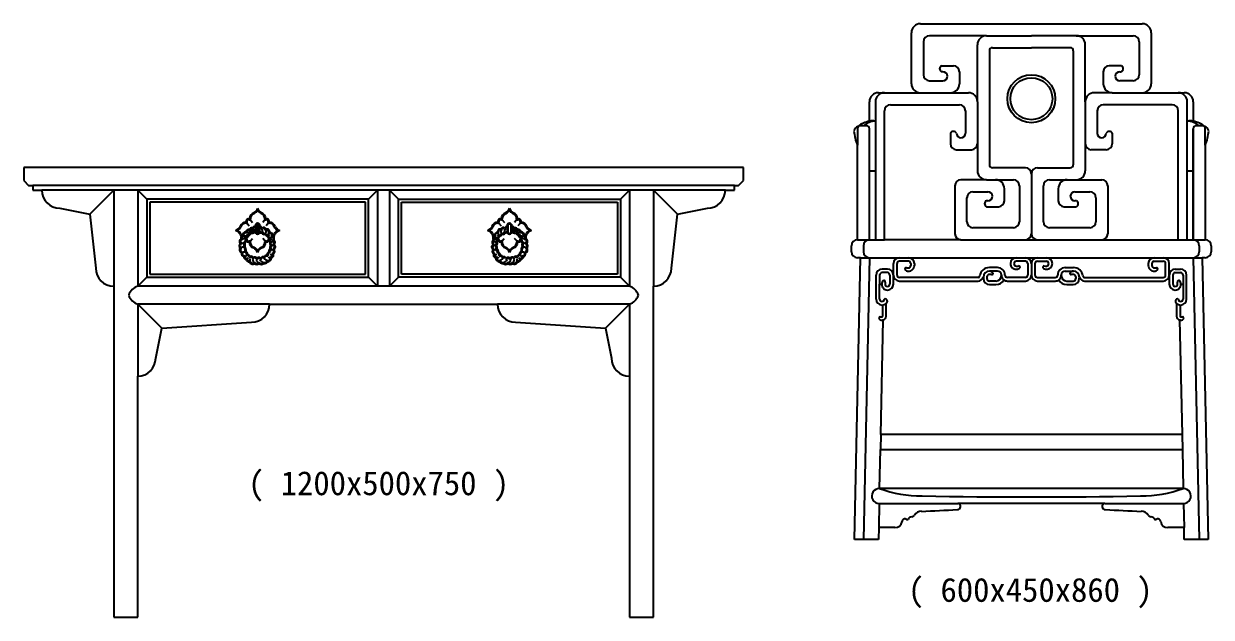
# Model space of a CAD drawing. Extents: x -66030 to 95157, y -13132 to 45879.
# Drawn here: x 85157 to 87137, y -10369 to -9380 of the extents above; entities that cross this region are included whole.
import ezdxf

# ---------------------------------------------------------------- set-up
doc = ezdxf.new("R2010")
doc.units = 0
doc.header["$LTSCALE"] = 100
doc.header["$MEASUREMENT"] = 0
doc.layers.add('立面框架', color=3, linetype='CONTINUOUS')
doc.styles.add('HZ', font='simhei.ttf')

msp = doc.modelspace()

# ---------------------------------------------------------------- linework, layer by layer
at = {"layer": '立面框架'}
for p, q in [((86652, -9379.7), (87022, -9379.7)), ((86637, -9479.7), (86637, -9394.7)), ((86762, -9399.7), (86667, -9399.7)), ((86762, -9399.7), (86837, -9399.7)), ((86912, -9399.7), (86837, -9399.7)), ((86912, -9399.7), (87007, -9399.7)), ((87037, -9394.7), (87037, -9479.7)), ((86657, -9409.7), (86657, -9464.7)), ((86747, -9509.7), (86747, -9414.7)), ((86767, -9424.7), (86767, -9614.7)), ((86772, -9419.7), (86837, -9419.7)), ((86902, -9419.7), (86837, -9419.7)), ((86907, -9424.7), (86907, -9614.7)), ((86927, -9509.7), (86927, -9414.7)), ((87017, -9409.7), (87017, -9464.7)), ((86687, -9449.7), (86707, -9449.7)), ((86689.5, -9459.7), (86687, -9459.7)), ((86717, -9459.7), (86717, -9479.7)), ((86957, -9459.7), (86957, -9479.7)), ((86987, -9449.7), (86967, -9449.7)), ((86984.5, -9459.7), (86987, -9459.7)), ((86667, -9474.7), (86689.5, -9474.7)), ((86697, -9467.2), (86697, -9467.2)), ((86977, -9467.2), (86977, -9467.2)), ((87007, -9474.7), (86984.5, -9474.7)), ((86582, -9494.7), (86652, -9494.7)), ((86652, -9494.7), (86702, -9494.7)), ((86702, -9494.7), (86732, -9494.7)), ((86972, -9494.7), (86942, -9494.7)), ((86972, -9494.7), (87022, -9494.7)), ((87022, -9494.7), (87092, -9494.7)), ((86567, -9542), (86567, -9509.7)), ((86577, -9509.7), (86577, -9739.7)), ((86592, -9739.7), (86592, -9524.7)), ((86602, -9514.7), (86717, -9514.7)), ((86727, -9524.7), (86727, -9562.2)), ((86747, -9509.7), (86747, -9579.7)), ((86927, -9509.7), (86927, -9579.7)), ((86947, -9524.7), (86947, -9562.2)), ((87072, -9514.7), (86957, -9514.7)), ((87082, -9739.7), (87082, -9524.7)), ((87097, -9739.7), (87097, -9509.7)), ((87107, -9509.7), (87107, -9542)), ((86547, -9554.7), (86547, -9582.2)), ((86562, -9549.7), (86552, -9549.7)), ((86567, -9739.7), (86567, -9554.7)), ((86567, -9739.7), (86567, -9554.7)), ((86702, -9562.2), (86702, -9579.7)), ((86972, -9562.2), (86972, -9579.7)), ((87107, -9554.7), (87107, -9739.7)), ((87107, -9739.7), (87107, -9554.7)), ((87122, -9549.7), (87112, -9549.7)), ((87127, -9582.2), (87127, -9554.7)), ((86547, -9739.7), (86547, -9582.2)), ((86747, -9579.7), (86747, -9624.7)), ((86927, -9579.7), (86927, -9624.7)), ((87127, -9582.2), (87127, -9739.7)), ((86712, -9589.7), (86737, -9589.7)), ((86962, -9589.7), (86937, -9589.7)), ((86356.7, -9619.2), (85156.7, -9619.2)), ((85156.7, -9619.2), (85156.7, -9641.2)), ((86356.7, -9641.2), (86356.7, -9619.2)), ((86827, -9619.7), (86772, -9619.7)), ((86847, -9619.7), (86902, -9619.7)), ((85156.7, -9641.2), (85164.7, -9649.2)), ((86348.7, -9649.2), (86356.7, -9641.2)), ((86762, -9639.7), (86719.5, -9639.7)), ((86762, -9639.7), (86777, -9639.7)), ((86777, -9639.7), (86807, -9639.7)), ((86837, -9629.7), (86837, -9729.7)), ((86837, -9629.7), (86837, -9729.7)), ((86867, -9639.7), (86897, -9639.7)), ((86897, -9639.7), (86912, -9639.7)), ((86912, -9639.7), (86954.5, -9639.7)), ((85164.7, -9649.2), (85171.7, -9649.2)), ((86341.7, -9649.2), (85171.7, -9649.2)), ((85171.7, -9649.2), (85171.7, -9657.2)), ((85171.7, -9657.2), (85186.7, -9657.2)), ((85306.7, -9657.2), (85186.7, -9657.2)), ((85266.7, -9697.2), (85306.7, -9657.2)), ((86326.7, -9657.2), (85306.7, -9657.2)), ((85306.7, -9657.2), (85306.7, -9817.2)), ((85346.7, -9657.2), (85346.7, -9817.2)), ((85361.7, -9672.2), (85346.7, -9657.2)), ((85731.7, -9672.2), (85746.7, -9657.2)), ((85746.7, -9657.2), (85746.7, -9817.2)), ((85766.7, -9657.2), (85766.7, -9817.2)), ((85781.7, -9672.2), (85766.7, -9657.2)), ((86151.7, -9672.2), (86166.7, -9657.2)), ((86166.7, -9657.2), (86166.7, -9817.2)), ((86206.7, -9657.2), (86206.7, -9817.2)), ((86246.7, -9697.2), (86206.7, -9657.2)), ((86326.7, -9657.2), (86341.7, -9657.2)), ((86341.7, -9657.2), (86341.7, -9649.2)), ((86341.7, -9649.2), (86348.7, -9649.2)), ((86709.5, -9649.7), (86709.5, -9729.7)), ((86739.5, -9659.7), (86764.5, -9659.7)), ((86792, -9674.7), (86792, -9654.7)), ((86817, -9649.7), (86817, -9709.7)), ((86857, -9709.7), (86857, -9649.7)), ((86882, -9654.7), (86882, -9674.7)), ((86909.5, -9659.7), (86934.5, -9659.7)), ((86964.5, -9649.7), (86964.5, -9729.7)), ((85731.7, -9672.2), (85361.7, -9672.2)), ((85361.7, -9672.2), (85361.7, -9802.2)), ((85726.7, -9677.2), (85366.7, -9677.2)), ((85366.7, -9677.2), (85366.7, -9797.2)), ((85726.7, -9797.2), (85726.7, -9677.2)), ((85731.7, -9802.2), (85731.7, -9672.2)), ((85781.7, -9802.2), (85781.7, -9672.2)), ((85781.7, -9672.2), (86151.7, -9672.2)), ((85786.7, -9797.2), (85786.7, -9677.2)), ((85786.7, -9677.2), (86146.7, -9677.2)), ((86146.7, -9677.2), (86146.7, -9797.2)), ((86151.7, -9672.2), (86151.7, -9802.2)), ((86729.5, -9709.7), (86729.5, -9669.7)), ((86764.5, -9674.7), (86762, -9674.7)), ((86772, -9667.2), (86772, -9667.2)), ((86902, -9667.2), (86902, -9667.2)), ((86912, -9674.7), (86909.5, -9674.7)), ((86944.5, -9669.7), (86944.5, -9709.7)), ((85216.7, -9687.2), (85266.7, -9697.2)), ((85266.7, -9697.2), (85276.7, -9787.2)), ((86236.7, -9787.2), (86246.7, -9697.2)), ((86246.7, -9697.2), (86296.7, -9687.2)), ((86762, -9684.7), (86782, -9684.7)), ((86892, -9684.7), (86912, -9684.7)), ((85528.5, -9711.9), (85532.6, -9716.6)), ((85534.2, -9706.2), (85538.3, -9710.9)), ((85543.2, -9714.1), (85543.2, -9728.9)), ((85544.6, -9714.7), (85544.6, -9728.3)), ((85548.7, -9728.3), (85548.7, -9714.7)), ((85550.1, -9728.9), (85550.1, -9714.1)), ((85559.1, -9706.2), (85555.1, -9710.9)), ((85564.8, -9711.9), (85560.8, -9716.6)), ((85948.5, -9711.9), (85952.6, -9716.6)), ((85954.2, -9706.2), (85958.3, -9710.9)), ((85963.2, -9728.9), (85963.2, -9714.1)), ((85964.6, -9728.3), (85964.6, -9714.7)), ((85968.7, -9714.7), (85968.7, -9728.3)), ((85970.1, -9714.1), (85970.1, -9728.9)), ((85979.1, -9706.2), (85975.1, -9710.9)), ((85984.8, -9711.9), (85980.8, -9716.6)), ((86807, -9719.7), (86739.5, -9719.7)), ((86934.5, -9719.7), (86867, -9719.7)), ((85528.5, -9736.8), (85528.5, -9736.8)), ((85530.6, -9734.3), (85532.3, -9732.3)), ((85534, -9742.2), (85538, -9737.6)), ((85559.4, -9742.2), (85555.3, -9737.6)), ((85564.8, -9736.9), (85561.5, -9733.2)), ((85948.5, -9736.9), (85951.8, -9733.2)), ((85954, -9742.2), (85958, -9737.6)), ((85979.4, -9742.2), (85975.3, -9737.6)), ((85982.7, -9734.3), (85981, -9732.3)), ((85984.9, -9736.8), (85984.9, -9736.8)), ((86547, -9739.7), (86592, -9739.7)), ((86719.5, -9739.7), (86592, -9739.7)), ((86719.5, -9739.7), (86827, -9739.7)), ((86827, -9739.7), (86847, -9739.7)), ((86847, -9739.7), (86954.5, -9739.7)), ((86954.5, -9739.7), (87082, -9739.7)), ((87082, -9739.7), (87127, -9739.7)), ((86537, -9759.7), (86537, -9749.7)), ((86557, -9749.7), (86557, -9759.7)), ((87117, -9749.7), (87117, -9759.7)), ((87137, -9749.7), (87137, -9759.7)), ((86542, -10239.7), (86552, -9769.7)), ((86552, -9769.7), (86547, -9769.7)), ((86552, -9769.7), (87122, -9769.7)), ((86567, -9769.7), (86557, -10239.7)), ((86607, -9798.7), (86607, -9779.7)), ((86613, -9798.7), (86613, -9779.7)), ((86632, -9775.7), (86617, -9775.7)), ((86636, -9779.7), (86636, -9782.7)), ((86642, -9779.7), (86642, -9782.7)), ((86827, -9775.7), (86812, -9775.7)), ((86831, -9779.7), (86831, -9798.7)), ((86837, -9779.7), (86837, -9798.7)), ((86837, -9779.7), (86837, -9798.7)), ((86843, -9779.7), (86843, -9798.7)), ((86847, -9775.7), (86862, -9775.7)), ((87032, -9779.7), (87032, -9782.7)), ((87038, -9779.7), (87038, -9782.7)), ((87042, -9775.7), (87057, -9775.7)), ((87061, -9798.7), (87061, -9779.7)), ((87067, -9798.7), (87067, -9779.7)), ((87107, -9769.7), (87117, -10239.7)), ((87127, -9769.7), (87122, -9769.7)), ((87122, -9769.7), (87132, -10239.7)), ((85361.7, -9802.2), (85346.7, -9817.2)), ((85361.7, -9802.2), (85731.7, -9802.2)), ((85366.7, -9797.2), (85726.7, -9797.2)), ((85731.7, -9802.2), (85746.7, -9817.2)), ((85781.7, -9802.2), (85766.7, -9817.2)), ((86151.7, -9802.2), (85781.7, -9802.2)), ((86146.7, -9797.2), (85786.7, -9797.2)), ((86151.7, -9802.2), (86166.7, -9817.2)), ((86578, -9838.7), (86578, -9798.7)), ((86584, -9798.7), (86584, -9813.8)), ((86597, -9788.7), (86588, -9788.7)), ((86597, -9794.7), (86588, -9794.7)), ((86601, -9798.7), (86601, -9813.7)), ((86607, -9813.7), (86607, -9798.7)), ((86748.1, -9802.7), (86617, -9802.7)), ((86757, -9802.2), (86757, -9804.7)), ((86763, -9801.7), (86763, -9804.7)), ((86780.5, -9786.2), (86767, -9786.2)), ((86780.5, -9792.2), (86767, -9792.2)), ((86787, -9799.7), (86787, -9798.7)), ((86827, -9802.7), (86797, -9802.7)), ((86847, -9802.7), (86877, -9802.7)), ((86887, -9799.7), (86887, -9798.7)), ((86893.5, -9786.2), (86907.1, -9786.2)), ((86893.5, -9792.2), (86907.1, -9792.2)), ((86911, -9801.7), (86911, -9804.7)), ((86917, -9804.7), (86917.1, -9802.2)), ((86925.9, -9802.7), (87057, -9802.7)), ((87067, -9798.7), (87067, -9813.7)), ((87073, -9798.7), (87073, -9813.7)), ((87077, -9788.7), (87086, -9788.7)), ((87077, -9794.7), (87086, -9794.7)), ((87090, -9798.7), (87090, -9813.8)), ((87096, -9838.7), (87096, -9798.7)), ((85306.7, -9817.2), (85306.7, -10369.2)), ((86166.7, -9817.2), (85346.7, -9817.2)), ((86206.7, -10369.2), (86206.7, -9817.2)), ((86584, -9838.7), (86584, -9813.8)), ((86584, -9813.8), (86587.6, -9813.8)), ((86617, -9808.7), (86748.1, -9808.7)), ((86778, -9808.7), (86767, -9808.7)), ((86767, -9814.7), (86778, -9814.7)), ((86797, -9808.7), (86827, -9808.7)), ((86847, -9808.7), (86877, -9808.7)), ((86896, -9808.7), (86907, -9808.7)), ((86896, -9814.7), (86907, -9814.7)), ((86925.9, -9808.7), (87057, -9808.7)), ((87086.5, -9813.8), (87090, -9813.8)), ((87090, -9813.8), (87090, -9838.7)), ((85566.7, -9847.2), (85346.7, -9847.2)), ((85346.7, -9847.2), (85346.7, -9967.2)), ((85386.7, -9887.2), (85346.7, -9847.2)), ((85566.7, -9847.2), (85946.7, -9847.2)), ((86166.7, -9847.2), (85946.7, -9847.2)), ((86126.7, -9887.2), (86166.7, -9847.2)), ((86166.7, -9847.2), (86166.7, -9967.2)), ((86588.9, -9848.7), (86588.9, -9867.2)), ((86594.9, -9867.2), (86594.9, -9845.9)), ((86594.9, -9845.9), (86594.9, -9845.9)), ((87079.1, -9845.9), (87079.1, -9867.2)), ((87085.1, -9848.7), (87085.1, -9867.2)), ((85386.7, -9887.2), (85536.7, -9877.2)), ((85976.7, -9877.2), (86126.7, -9887.2)), ((86585.8, -10064.7), (86589.8, -9873.5)), ((87084.2, -9873.5), (87088.3, -10064.7)), ((85376.7, -9937.2), (85386.7, -9887.2)), ((86126.7, -9887.2), (86136.7, -9937.2)), ((85346.7, -10369.2), (85346.7, -9967.2)), ((86166.7, -9967.2), (86166.7, -10369.2)), ((86585.8, -10064.7), (86585.2, -10089.7)), ((87088.3, -10064.7), (86585.8, -10064.7)), ((87088.3, -10064.7), (87088.8, -10089.7)), ((86583.8, -10154.7), (86585.2, -10089.7)), ((86585.2, -10089.7), (87088.8, -10089.7)), ((87088.8, -10089.7), (87090.2, -10154.7)), ((87090.2, -10154.7), (86583.8, -10154.7)), ((86583.3, -10179.7), (86582.5, -10219.7)), ((86583.3, -10179.7), (86714.6, -10179.7)), ((86959.4, -10179.7), (86714.6, -10179.7)), ((86959.4, -10179.7), (87090.7, -10179.7)), ((87090.7, -10179.7), (87091.6, -10219.7)), ((86582.5, -10219.7), (86582, -10239.7)), ((86609.4, -10219.7), (86582.5, -10219.7)), ((87091.6, -10219.7), (87064.6, -10219.7)), ((87092, -10239.7), (87091.6, -10219.7)), ((86582, -10239.7), (86542, -10239.7)), ((87132, -10239.7), (87092, -10239.7)), ((85306.7, -10369.2), (85346.7, -10369.2)), ((86166.7, -10369.2), (86206.7, -10369.2))]:
    msp.add_line(p, q, dxfattribs=at)
for radius in [40, 35]:
    msp.add_circle((86837, -9504.7), radius, dxfattribs=at)
for centre, radius, start, end in [((86652, -9394.7), 15, 90, 180), ((87022, -9394.7), 15, 0, 90), ((86667, -9409.7), 10, 90, 180), ((86762, -9414.7), 15, 90, 180), ((86912, -9414.7), 15, 0, 90), ((87007, -9409.7), 10, 0, 90), ((86772, -9424.7), 5, 90, 180), ((86902, -9424.7), 5, 0, 90), ((86667, -9464.7), 10, 180, 270), ((86689.7, -9454.7), 5.67, 118.0725, 241.9275), ((86689.5, -9467.2), 7.5, 0, 90), ((86707, -9459.7), 10, 0, 90), ((86967, -9459.7), 10, 90, 180), ((86984.5, -9467.2), 7.5, 90, 180), ((86984.4, -9454.7), 5.67, 298.0725, 61.9275), ((87007, -9464.7), 10, 270, 0), ((86652, -9479.7), 15, 180, 270), ((86689.5, -9467.2), 7.5, 270, 0), ((86702, -9479.7), 15, 270, 0), ((86972, -9479.7), 15, 180, 270), ((86984.5, -9467.2), 7.5, 180, 270), ((87022, -9479.7), 15, 270, 0), ((86582, -9509.7), 15, 90, 180), ((86592, -9509.7), 15, 90, 180), ((86732, -9509.7), 15, 0, 90), ((86942, -9509.7), 15, 90, 180), ((87082, -9509.7), 15, 0, 90), ((87092, -9509.7), 15, 0, 90), ((86602, -9524.7), 10, 90, 180), ((86717, -9524.7), 10, 0, 90), ((86957, -9524.7), 10, 90, 180), ((87072, -9524.7), 10, 0, 90), ((86583.8, -9605.4), 65.6, 104.8022, 123.5656), ((86579.3, -9577.7), 35.8, 93.6855, 128.5424), ((86572, -9566.4), 24.9, 78.4241, 101.5759), ((87102, -9566.4), 24.9, 78.4241, 101.5759), ((87094.7, -9577.7), 35.8, 51.4576, 86.3145), ((87090.3, -9605.4), 65.6, 56.4344, 75.1978), ((86552.3, -9561.1), 11.4, 114.6963, 166.7708), ((86618.6, -9551.9), 77.7, 184.9047, 202.9646), ((86552, -9554.7), 5, 90, 180), ((86562, -9554.7), 5, 0, 90), ((86707, -9564.9), 5.67, 28.0725, 151.9275), ((86719.5, -9562.2), 7.5, 180, 270), ((86719.5, -9562.2), 7.5, 270, 0), ((86954.5, -9562.2), 7.5, 180, 270), ((86954.5, -9562.2), 7.5, 270, 0), ((86967, -9564.9), 5.67, 28.0725, 151.9275), ((87112, -9554.7), 5, 90, 180), ((87122, -9554.7), 5, 0, 90), ((87121.8, -9561.1), 11.4, 13.2292, 65.3037), ((87055.5, -9551.9), 77.7, 337.0354, 355.0953), ((86712, -9579.7), 10, 180, 270), ((86737, -9579.7), 10, 270, 0), ((86937, -9579.7), 10, 180, 270), ((86962, -9579.7), 10, 270, 0), ((86772, -9614.7), 5, 180, 270), ((86827, -9629.7), 10, 0, 90), ((86847, -9629.7), 10, 90, 180), ((86902, -9614.7), 5, 270, 0), ((86569.5, -9528.7), 96.3, 268.5459, 274.5003), ((86719.5, -9649.7), 10, 90, 180), ((86762, -9624.7), 15, 180, 270), ((86777, -9654.7), 15, 0, 90), ((86807, -9649.7), 10, 0, 90), ((86867, -9649.7), 10, 90, 180), ((86897, -9654.7), 15, 90, 180), ((86912, -9624.7), 15, 270, 0), ((86954.5, -9649.7), 10, 0, 90), ((87104.6, -9528.7), 96.3, 265.4997, 271.4541), ((85216.7, -9657.2), 30, 180, 270), ((86296.7, -9657.2), 30, 270, 0), ((86739.5, -9669.7), 10, 90, 180), ((86764.5, -9667.2), 7.5, 0, 90), ((86909.5, -9667.2), 7.5, 90, 180), ((86934.5, -9669.7), 10, 0, 90), ((86764.7, -9679.7), 5.67, 118.0725, 241.9275), ((86764.5, -9667.2), 7.5, 270, 0), ((86782, -9674.7), 10, 270, 0), ((86892, -9674.7), 10, 180, 270), ((86909.5, -9667.2), 7.5, 180, 270), ((86909.4, -9679.7), 5.67, 298.0725, 61.9275), ((85543.2, -9704.5), 9.9, 106.7501, 183.8054), ((85543.2, -9704.5), 8.46, 105.7019, 183.8054), ((85533.3, -9682.8), 14.1, 299.8364, 341.7133), ((85533.3, -9682.8), 15.5, 299.1877, 329.4729), ((85560, -9682.8), 14.1, 198.2867, 240.1636), ((85560, -9682.8), 15.5, 210.5271, 240.8123), ((85550.2, -9704.5), 8.46, 356.1946, 74.2981), ((85550.2, -9704.5), 9.9, 356.1946, 73.2499), ((85963.2, -9704.5), 9.9, 106.7501, 183.8054), ((85963.2, -9704.5), 8.46, 105.7019, 183.8054), ((85953.3, -9682.8), 14.1, 299.8364, 341.7133), ((85953.3, -9682.8), 15.5, 299.1877, 329.4729), ((85980, -9682.8), 14.1, 198.2867, 240.1636), ((85980, -9682.8), 15.5, 210.5271, 240.8123), ((85970.2, -9704.5), 8.46, 356.1946, 74.2981), ((85970.2, -9704.5), 9.9, 356.1946, 73.2499), ((85505.3, -9711), 14.1, 288.7524, 330.6292), ((85505.3, -9711), 15.5, 300.9927, 331.2763), ((85527, -9720.7), 9.91, 86.9928, 163.6836), ((85527, -9720.7), 8.47, 86.9928, 164.7273), ((85531.4, -9727.4), 4.54, 76.0753, 173.8543), ((85531.7, -9709.3), 4.45, 69.7269, 200.2151), ((85527.6, -9710.8), 1.44, 266.9928, 20.2151), ((85531.7, -9709.3), 3.01, 69.7269, 200.2151), ((85537.1, -9724.7), 4.93, 71.9074, 159.7798), ((85533.3, -9705.1), 1.44, 249.7269, 3.8054), ((85537.1, -9724.7), 3.49, 71.9074, 189.9211), ((85538.6, -9720), 1.44, 251.9074, 348.8021), ((85541.7, -9720.6), 3.12, 61.3101, 168.8021), ((85534.4, -9725.4), 6.2, 359.9268, 40.6749), ((85542.1, -9720.9), 2.09, 56.8693, 163.2261), ((85546.7, -9716.4), 4.12, 33.0156, 146.9844), ((85546.7, -9716.3), 2.59, 38.1787, 141.8213), ((85550.7, -9721.7), 3.79, 14.7414, 98.2424), ((85550.7, -9721.7), 2.35, 14.7414, 98.2424), ((85554.3, -9720.7), 1.44, 194.7414, 323.8625), ((85549.6, -9724.9), 5.16, 337.9878, 31.1693), ((85557.1, -9722.7), 3.41, 2.4529, 143.8625), ((85557.1, -9722.7), 1.97, 2.4529, 143.8625), ((85560, -9705.1), 1.44, 176.1946, 290.2731), ((85560.5, -9722.6), 1.44, 182.4529, 299.0008), ((85561.6, -9709.3), 4.45, 339.7849, 110.2731), ((85561.6, -9709.3), 3.01, 339.7849, 110.2731), ((85562.4, -9726.1), 4.01, 343.2869, 119.0008), ((85562.4, -9726.1), 2.57, 343.2869, 119.0008), ((85565.8, -9710.8), 1.44, 159.7849, 273.0072), ((85566.3, -9720.7), 9.91, 16.3164, 93.0072), ((85566.3, -9720.7), 8.47, 15.2727, 93.0072), ((85588.1, -9711), 15.5, 208.7237, 239.0073), ((85588.1, -9711), 14.1, 209.3708, 251.2476), ((85925.3, -9711), 14.1, 288.7524, 330.6292), ((85925.3, -9711), 15.5, 300.9927, 331.2763), ((85947, -9720.7), 9.91, 86.9928, 163.6836), ((85947, -9720.7), 8.47, 86.9928, 164.7273), ((85950.9, -9726.1), 4.01, 60.9992, 196.7131), ((85951.7, -9709.3), 4.45, 69.7269, 200.2151), ((85947.6, -9710.8), 1.44, 266.9928, 20.2151), ((85950.9, -9726.1), 2.57, 60.9992, 196.7131), ((85951.7, -9709.3), 3.01, 69.7269, 200.2151), ((85952.8, -9722.6), 1.44, 240.9992, 357.5471), ((85953.3, -9705.1), 1.44, 249.7269, 3.8054), ((85956.2, -9722.7), 3.41, 36.1375, 177.5471), ((85956.2, -9722.7), 1.97, 36.1375, 177.5471), ((85959, -9720.7), 1.44, 216.1375, 345.2586), ((85963.7, -9724.9), 5.16, 148.8307, 202.0122), ((85962.7, -9721.7), 3.79, 81.7576, 165.2586), ((85962.7, -9721.7), 2.35, 81.7576, 165.2586), ((85966.7, -9716.4), 4.12, 33.0156, 146.9844), ((85966.7, -9716.3), 2.59, 38.1787, 141.8213), ((85971.6, -9720.6), 3.12, 11.1979, 118.6899), ((85971.3, -9720.9), 2.09, 16.7739, 123.1307), ((85978.9, -9725.4), 6.2, 139.3251, 180.0732), ((85974.7, -9720), 1.44, 191.1979, 288.0926), ((85976.2, -9724.7), 4.93, 20.2202, 108.0926), ((85976.2, -9724.7), 3.49, 350.0789, 108.0926), ((85980, -9705.1), 1.44, 176.1946, 290.2731), ((85981.6, -9709.3), 4.45, 339.7849, 110.2731), ((85981.6, -9709.3), 3.01, 339.7849, 110.2731), ((85981.9, -9727.4), 4.54, 6.1457, 103.9247), ((85985.8, -9710.8), 1.44, 159.7849, 273.0072), ((85986.3, -9720.7), 9.91, 16.3164, 93.0072), ((85986.3, -9720.7), 8.47, 15.2727, 93.0072), ((86008.1, -9711), 15.5, 208.7237, 239.0073), ((86008.1, -9711), 14.1, 209.3708, 251.2476), ((86739.5, -9709.7), 10, 180, 270), ((86807, -9709.7), 10, 270, 0), ((86867, -9709.7), 10, 180, 270), ((86934.5, -9709.7), 10, 270, 0), ((85505.5, -9737.8), 14.1, 30.3021, 72.1789), ((85505.5, -9737.8), 15.5, 29.6534, 59.9386), ((85521.3, -9742.6), 4.79, 118.9345, 217.2648), ((85527.1, -9727.7), 9.9, 197.2157, 219.4153), ((85521.3, -9742.6), 3.35, 82.4165, 235.4891), ((85523.1, -9736.6), 4.47, 106.4199, 204.6485), ((85527.1, -9727.7), 8.46, 196.1676, 218.3475), ((85523.1, -9736.6), 3.03, 84.9236, 244.4673), ((85527.6, -9732.6), 5.79, 97.3115, 176.7214), ((85525.6, -9742.4), 4.95, 82.8225, 140.9157), ((85527.6, -9732.6), 4.35, 78.8707, 192.4619), ((85524.8, -9724.5), 9.14, 260.274, 302.8981), ((85520.1, -9739.2), 6.41, 302.1602, 26.0809), ((85520.1, -9739.2), 7.85, 311.4111, 14.4189), ((85524.7, -9731.4), 5.15, 282.3841, 10.1682), ((85531.5, -9739.1), 4.45, 209.8365, 290.2731), ((85524.7, -9731.4), 6.59, 296.5952, 350.6429), ((85531.4, -9727.4), 3.1, 42.5929, 198.6229), ((85530.2, -9738.3), 10.1, 66.7932, 99.9497), ((85527.3, -9737.6), 1.44, 340.1317, 36.0628), ((85531.5, -9739.1), 3.01, 160.1317, 290.2731), ((85531.5, -9728.2), 2.84, 233.861, 359.4314), ((85531.5, -9728.2), 4.28, 266.754, 359.4314), ((85533, -9743.3), 1.44, 356.1946, 110.2731), ((85542.9, -9744), 9.9, 176.1946, 253.2499), ((85536.2, -9729.4), 4.9, 50.2484, 121.7391), ((85535.7, -9728.2), 1.44, 40.6486, 179.4314), ((85537.7, -9726.5), 2.6, 220.6486, 353.8015), ((85537.7, -9726.5), 1.16, 220.6486, 353.8015), ((85540.3, -9726.8), 1.44, 22.8855, 173.8015), ((85541.8, -9726.2), 1.62, 202.8855, 331.5014), ((85542.4, -9725.2), 1.27, 230.7614, 308.1043), ((85546.7, -9726.6), 4.12, 213.0156, 326.9844), ((85546.7, -9726.7), 2.59, 218.1787, 321.8213), ((85552.8, -9721.4), 5.56, 241.4872, 296.8496), ((85553.2, -9722.9), 5.58, 237.0174, 279.7193), ((85550.4, -9744), 9.9, 286.7501, 3.8054), ((85557.8, -9726.9), 3.98, 202.0611, 292.0031), ((85557.8, -9726.9), 2.54, 169.6206, 292.0031), ((85559.3, -9730.5), 1.44, 12.9122, 112.0031), ((85560.3, -9743.3), 1.44, 69.7269, 183.8054), ((85562.9, -9729.7), 3.68, 192.9122, 277.7518), ((85556.2, -9725.9), 4.75, 316.6694, 23.1505), ((85561.9, -9739.1), 4.45, 249.7269, 17.9309), ((85562.9, -9729.7), 2.24, 192.9122, 277.7518), ((85561.9, -9739.1), 3.01, 249.7269, 19.8683), ((85563.4, -9733.4), 1.44, 357.9108, 97.7518), ((85568, -9733.5), 4.65, 177.9108, 257.0975), ((85566, -9737.6), 1.44, 149.6779, 199.8683), ((85566.8, -9729.7), 2.04, 137.0812, 215.1687), ((85566.3, -9727.3), 1.44, 163.2869, 276.7614), ((85568, -9733.5), 3.21, 177.9108, 257.0975), ((85563.7, -9732.4), 2.12, 303.0538, 49.4361), ((85566.9, -9732.1), 4.86, 355.3067, 96.7614), ((85566.9, -9732.1), 3.42, 334.049, 96.7614), ((85570.1, -9739.9), 3.62, 150.1965, 229.3877), ((85571.6, -9745.5), 4.81, 143.3767, 227.7789), ((85567, -9738.1), 1.44, 330.1965, 77.0975), ((85570.1, -9739.9), 2.18, 150.1965, 229.3877), ((85566.9, -9734.7), 3.43, 295.5664, 11.9055), ((85569.3, -9740.5), 3.27, 260.6356, 346.6708), ((85567.7, -9742.6), 1.44, 323.3767, 49.3877), ((85570, -9736.6), 3.05, 312.366, 90.9673), ((85573, -9739.9), 1.44, 132.366, 246.7015), ((85570, -9736.6), 4.49, 312.366, 67.5062), ((85571.2, -9744.2), 3.2, 309.5749, 66.7015), ((85566.2, -9727.7), 8.46, 320.5039, 343.8324), ((85571.2, -9744.2), 4.64, 309.5749, 66.7015), ((85566.2, -9727.7), 9.9, 319.2925, 342.7843), ((85587.9, -9737.8), 15.5, 120.0614, 150.3466), ((85587.9, -9737.8), 14.1, 107.8211, 149.6979), ((85925.5, -9737.8), 14.1, 30.3021, 72.1789), ((85925.5, -9737.8), 15.5, 29.6534, 59.9386), ((85942.2, -9744.2), 4.64, 113.2985, 230.4251), ((85947.1, -9727.7), 9.9, 197.2157, 220.7075), ((85943.3, -9736.6), 4.49, 112.4938, 227.634), ((85947.1, -9727.7), 8.46, 196.1676, 219.4961), ((85942.2, -9744.2), 3.2, 113.2985, 230.4251), ((85943.3, -9736.6), 3.05, 89.0327, 227.634), ((85940.3, -9739.9), 1.44, 293.2985, 47.634), ((85944.1, -9740.5), 3.27, 193.3292, 279.3644), ((85946.5, -9732.1), 4.86, 83.2386, 184.6933), ((85946.4, -9734.7), 3.43, 168.0945, 244.4336), ((85946.5, -9732.1), 3.42, 83.2386, 205.951), ((85945.6, -9742.6), 1.44, 130.6123, 216.6233), ((85943.2, -9739.9), 2.18, 310.6123, 29.8035), ((85946.4, -9738.1), 1.44, 102.9025, 209.8035), ((85941.7, -9745.5), 4.81, 312.2211, 36.6233), ((85943.2, -9739.9), 3.62, 310.6123, 29.8035), ((85945.3, -9733.5), 3.21, 282.9025, 2.0892), ((85945.3, -9733.5), 4.65, 282.9025, 2.0892), ((85947, -9727.3), 1.44, 263.2386, 16.7131), ((85951.5, -9739.1), 4.45, 162.0691, 290.2731), ((85949.6, -9732.4), 2.12, 130.5639, 236.9462), ((85946.6, -9729.7), 2.04, 324.8313, 42.9188), ((85950, -9733.4), 1.44, 82.2482, 182.0892), ((85947.3, -9737.6), 1.44, 340.1317, 30.3221), ((85951.5, -9739.1), 3.01, 160.1317, 290.2731), ((85950.5, -9729.7), 3.68, 262.2482, 347.0878), ((85950.5, -9729.7), 2.24, 262.2482, 347.0878), ((85957.1, -9725.9), 4.75, 156.8495, 223.3306), ((85953, -9743.3), 1.44, 356.1946, 110.2731), ((85954, -9730.5), 1.44, 67.9969, 167.0878), ((85962.9, -9744), 9.9, 176.1946, 253.2499), ((85955.5, -9726.9), 3.98, 247.9969, 337.9389), ((85955.5, -9726.9), 2.54, 247.9969, 10.3794), ((85960.5, -9721.4), 5.56, 243.1504, 298.5128), ((85960.2, -9722.9), 5.58, 260.2807, 302.9826), ((85966.7, -9726.6), 4.12, 213.0156, 326.9844), ((85966.7, -9726.7), 2.59, 218.1787, 321.8213), ((85970.9, -9725.2), 1.27, 231.8957, 309.2386), ((85971.5, -9726.2), 1.62, 208.4986, 337.1145), ((85973, -9726.8), 1.44, 6.1985, 157.1145), ((85975.6, -9726.5), 2.6, 186.1985, 319.3514), ((85970.4, -9744), 9.9, 286.7501, 3.8054), ((85977.1, -9729.4), 4.9, 58.2609, 129.7516), ((85975.6, -9726.5), 1.16, 186.1985, 319.3514), ((85977.6, -9728.2), 1.44, 0.5686, 139.3514), ((85981.9, -9728.2), 4.28, 180.5686, 273.246), ((85980.3, -9743.3), 1.44, 69.7269, 183.8054), ((85981.9, -9728.2), 2.84, 180.5686, 306.139), ((85983.1, -9738.3), 10.1, 80.0503, 113.2068), ((85981.9, -9727.4), 3.1, 341.3771, 137.4071), ((85981.9, -9739.1), 4.45, 249.7269, 330.1635), ((85981.9, -9739.1), 3.01, 249.7269, 19.8683), ((85988.6, -9731.4), 6.59, 189.3571, 243.4048), ((85988.6, -9731.4), 5.15, 169.8318, 257.6159), ((85988.5, -9724.5), 9.14, 237.1019, 279.726), ((85986, -9737.6), 1.44, 143.9372, 199.8683), ((85985.7, -9732.6), 4.35, 347.5381, 101.1293), ((85993.3, -9739.2), 7.85, 165.5811, 228.5889), ((85985.7, -9732.6), 5.79, 3.2786, 82.6885), ((85993.3, -9739.2), 6.41, 153.9191, 237.8398), ((85987.7, -9742.4), 4.95, 39.0843, 97.1775), ((85990.2, -9736.6), 3.03, 295.5327, 95.0764), ((85990.2, -9736.6), 4.47, 335.3515, 73.5801), ((85992, -9742.6), 3.35, 304.5109, 97.5835), ((85986.2, -9727.7), 8.46, 321.6525, 343.8324), ((85986.2, -9727.7), 9.9, 320.5847, 342.7843), ((85992, -9742.6), 4.79, 322.7352, 61.0655), ((86007.9, -9737.8), 15.5, 120.0614, 150.3466), ((86007.9, -9737.8), 14.1, 107.8211, 149.6979), ((86547, -9749.7), 10, 90, 180), ((86567, -9749.7), 10, 90, 180), ((86719.5, -9729.7), 10, 180, 270), ((86827, -9729.7), 10, 270, 0), ((86847, -9729.7), 10, 180, 270), ((86954.5, -9729.7), 10, 270, 0), ((87107, -9749.7), 10, 0, 90), ((87127, -9749.7), 10, 0, 90), ((85524.7, -9750.2), 8.53, 147.2826, 207.7333), ((85521.7, -9756.8), 5.31, 149.2996, 254.8132), ((85524.7, -9750.2), 7.09, 137.9316, 214.8127), ((85521.7, -9756.8), 3.87, 137.1368, 254.8132), ((85522.8, -9756.7), 4.68, 82.0519, 147.0346), ((85520.5, -9739.9), 5.54, 258.3977, 302.3363), ((85524.1, -9763.9), 4.21, 152.2425, 265.0271), ((85520.3, -9762), 1.44, 332.2425, 74.8132), ((85524.1, -9763.9), 2.77, 152.2425, 265.0271), ((85524.8, -9766.5), 6.12, 91.217, 121.7499), ((85516.4, -9748.4), 7.99, 331.9215, 27.8622), ((85520.3, -9756.8), 5.66, 321.1258, 55.8242), ((85525.2, -9763.4), 3.07, 349.0062, 99.3847), ((85516.4, -9748.4), 9.43, 339.2005, 20.3071), ((85520.3, -9756.8), 7.1, 339.9884, 45.8517), ((85525.2, -9763.4), 4.51, 349.0062, 67.0008), ((85542.9, -9744), 8.46, 176.1946, 254.4123), ((85531.7, -9767.3), 16.2, 21.9115, 58.7994), ((85531.7, -9767.3), 17.6, 31.5836, 59.4297), ((85561.7, -9767.3), 17.6, 120.5703, 148.4164), ((85561.7, -9767.3), 16.2, 121.2006, 158.0885), ((85550.4, -9744), 8.46, 285.5877, 3.8054), ((85568.1, -9766), 6.2, 119.5604, 177.9514), ((85568.1, -9766), 4.76, 109.0286, 195.9635), ((85574, -9760.5), 8.95, 140.5252, 180.7206), ((85574, -9760.5), 7.51, 135.2074, 187.6994), ((85574.6, -9753.4), 7.64, 144.9332, 190.6419), ((85571.6, -9745.5), 3.37, 143.3767, 252.9861), ((85571.9, -9760.8), 4.36, 84.1754, 147.0167), ((85574.6, -9753.4), 6.2, 130.2777, 196.975), ((85586.9, -9764.8), 22, 130.2017, 143.8202), ((85572.8, -9763.3), 1.44, 112.3003, 210.6286), ((85573.8, -9756.4), 1.44, 117.0099, 232.2922), ((85571.3, -9759.5), 2.58, 292.3003, 52.2922), ((85574.1, -9747.8), 1.44, 129.5749, 238.006), ((85571.3, -9759.5), 4.02, 292.3003, 52.2922), ((85571.5, -9752), 3.5, 297.0099, 58.006), ((85571.5, -9752), 4.94, 297.0099, 58.006), ((85941.8, -9752), 4.94, 121.994, 242.9901), ((85942, -9759.5), 4.02, 127.7078, 247.6997), ((85941.8, -9752), 3.5, 121.994, 242.9901), ((85942, -9759.5), 2.58, 127.7078, 247.6997), ((85939.2, -9747.8), 1.44, 301.994, 50.4251), ((85939.6, -9756.4), 1.44, 307.7078, 62.9901), ((85926.4, -9764.8), 22, 36.1798, 49.7983), ((85941.5, -9760.8), 4.36, 32.9833, 95.8246), ((85940.5, -9763.3), 1.44, 329.3714, 67.6997), ((85941.7, -9745.5), 3.37, 287.0139, 36.6233), ((85938.7, -9753.4), 6.2, 343.025, 49.7223), ((85939.3, -9760.5), 7.51, 352.3006, 44.7926), ((85938.7, -9753.4), 7.64, 349.3581, 35.0668), ((85939.3, -9760.5), 8.95, 359.2794, 39.4748), ((85945.2, -9766), 4.76, 344.0365, 70.9714), ((85945.2, -9766), 6.2, 2.0486, 60.4396), ((85962.9, -9744), 8.46, 176.1946, 254.4123), ((85951.7, -9767.3), 16.2, 21.9115, 58.7994), ((85951.7, -9767.3), 17.6, 31.5836, 59.4297), ((85981.7, -9767.3), 17.6, 120.5703, 148.4164), ((85981.7, -9767.3), 16.2, 121.2006, 158.0885), ((85970.4, -9744), 8.46, 285.5877, 3.8054), ((85988.1, -9763.4), 4.51, 112.9992, 190.9938), ((85988.1, -9763.4), 3.07, 80.6153, 190.9938), ((85993, -9756.8), 7.1, 134.1483, 200.0116), ((85993, -9756.8), 5.66, 124.1758, 218.8742), ((85996.9, -9748.4), 9.43, 159.6929, 200.7995), ((85988.5, -9766.5), 6.12, 58.2501, 88.783), ((85996.9, -9748.4), 7.99, 152.1378, 208.0785), ((85989.3, -9763.9), 2.77, 274.9729, 27.7575), ((85989.3, -9763.9), 4.21, 274.9729, 27.7575), ((85992.8, -9739.9), 5.54, 237.6637, 281.6023), ((85990.5, -9756.7), 4.68, 32.9654, 97.9481), ((85993, -9762), 1.44, 105.1868, 207.7575), ((85991.6, -9756.8), 3.87, 285.1868, 42.8632), ((85991.6, -9756.8), 5.31, 285.1868, 30.7004), ((85988.6, -9750.2), 7.09, 325.1873, 42.0684), ((85988.6, -9750.2), 8.53, 332.2667, 32.7174), ((86547, -9759.7), 10, 180, 270), ((86567, -9759.7), 10, 180, 270), ((87107, -9759.7), 10, 270, 0), ((87127, -9759.7), 10, 270, 0), ((85527.8, -9768.3), 4.14, 177.9379, 269.5739), ((85523.7, -9768.1), 1.44, 357.9379, 85.0271), ((85524.9, -9761), 6.29, 269.8696, 312.6892), ((85527.8, -9768.3), 2.7, 177.9379, 269.5739), ((85527.8, -9772.4), 1.44, 353.0929, 89.5739), ((85531.6, -9772.9), 3.8, 173.0929, 286.4916), ((85529.6, -9764.2), 1.44, 169.0062, 263.1142), ((85528.6, -9769.7), 2.27, 284.5673, 9.437), ((85531.6, -9772.9), 2.36, 173.0929, 330.6659), ((85529, -9769.4), 3.77, 15.7405, 83.1142), ((85529, -9769.4), 5.21, 15.7405, 83.1142), ((85534, -9768), 1.44, 195.7405, 305.9623), ((85538.5, -9774.1), 6.34, 201.9682, 299.0633), ((85538.5, -9774.1), 4.9, 178.6428, 310.1691), ((85543.8, -9773.6), 9.86, 168.9016, 199.2778), ((85536, -9770.8), 3.44, 23.5569, 125.9623), ((85536, -9770.8), 2, 23.5569, 125.9623), ((85539.2, -9769.4), 1.44, 203.5569, 305.3392), ((85542.2, -9774.3), 3.59, 157.9693, 261.3678), ((85541.9, -9773.3), 4.71, 38.0261, 125.3392), ((85541.9, -9773.3), 3.27, 8.4772, 125.3392), ((85545.3, -9774.4), 6.45, 235.6524, 304.3476), ((85545.3, -9774.4), 5.01, 224.7661, 316.8765), ((85549, -9773.6), 4.19, 171.7747, 269.4951), ((85548.8, -9775.4), 4.51, 57.2506, 145.0399), ((85548.8, -9775.4), 5.95, 57.2506, 122.7494), ((85552.7, -9774.4), 5.07, 222.0833, 319.7611), ((85552.7, -9774.4), 6.51, 234.4996, 310.821), ((85559.1, -9768.4), 9.62, 205.6115, 255.5005), ((85552.1, -9770.4), 1.44, 237.2506, 335.9319), ((85555.5, -9771.9), 3.77, 65.1422, 155.9319), ((85555.5, -9771.9), 2.33, 31.0894, 155.9319), ((85558.2, -9774), 4, 245.3749, 335.3563), ((85558.2, -9774), 5.44, 256.3758, 325.9077), ((85562.5, -9772.6), 6.76, 94.5166, 142.9141), ((85562.5, -9772.6), 5.32, 78.2216, 159.5143), ((85563.9, -9767), 7.25, 209.0927, 272.3237), ((85561.8, -9769.1), 6.64, 270.9148, 10.66), ((85561.8, -9769.1), 8.08, 276.9314, 357.3603), ((85566.5, -9766.6), 2.93, 218.5289, 311.5416), ((85569, -9759.2), 5.03, 245.6388, 298.6463), ((85569.3, -9765.4), 2.66, 247.8495, 30.6286), ((85569.3, -9765.4), 4.1, 277.5932, 30.6286), ((85944, -9765.4), 4.1, 149.3714, 262.4068), ((85944, -9765.4), 2.66, 149.3714, 292.1505), ((85944.3, -9759.2), 5.03, 241.3537, 294.3612), ((85951.6, -9769.1), 8.08, 182.6397, 263.0686), ((85951.6, -9769.1), 6.64, 169.34, 269.0852), ((85946.9, -9766.6), 2.93, 228.4584, 321.4711), ((85949.5, -9767), 7.25, 267.6763, 330.9073), ((85950.8, -9772.6), 5.32, 20.4857, 101.7784), ((85955.1, -9774), 5.44, 214.0923, 283.6242), ((85950.8, -9772.6), 6.76, 37.0859, 85.4834), ((85955.1, -9774), 4, 204.6437, 294.6251), ((85957.8, -9771.9), 2.33, 24.0681, 148.9106), ((85957.8, -9771.9), 3.77, 24.0681, 114.8578), ((85960.6, -9774.4), 6.51, 229.179, 305.5004), ((85954.2, -9768.4), 9.62, 284.4995, 334.3885), ((85960.6, -9774.4), 5.07, 220.2389, 317.9167), ((85961.3, -9770.4), 1.44, 204.0681, 302.7494), ((85964.5, -9775.4), 5.95, 57.2506, 122.7494), ((85964.5, -9775.4), 4.51, 34.9601, 122.7494), ((85964.4, -9773.6), 4.19, 270.5049, 8.2253), ((85968.1, -9774.4), 5.01, 223.1235, 315.2339), ((85968.1, -9774.4), 6.45, 235.6524, 304.3476), ((85971.4, -9773.3), 4.71, 54.6608, 141.9739), ((85971.4, -9773.3), 3.27, 54.6608, 171.5228), ((85971.1, -9774.3), 3.59, 278.6322, 22.0307), ((85974.8, -9774.1), 4.9, 229.8309, 1.3572), ((85974.8, -9774.1), 6.34, 240.9367, 338.0318), ((85974.1, -9769.4), 1.44, 234.6608, 336.4431), ((85977.3, -9770.8), 3.44, 54.0377, 156.4431), ((85977.3, -9770.8), 2, 54.0377, 156.4431), ((85979.3, -9768), 1.44, 234.0377, 344.2595), ((85969.5, -9773.6), 9.86, 340.7222, 11.0984), ((85984.3, -9769.4), 5.21, 96.8858, 164.2595), ((85981.7, -9772.9), 2.36, 209.3341, 6.9071), ((85984.3, -9769.4), 3.77, 96.8858, 164.2595), ((85981.7, -9772.9), 3.8, 253.5084, 6.9071), ((85984.7, -9769.7), 2.27, 170.563, 255.4327), ((85983.7, -9764.2), 1.44, 276.8858, 10.9938), ((85985.5, -9772.4), 1.44, 90.4261, 186.9071), ((85988.4, -9761), 6.29, 227.3108, 270.1304), ((85985.5, -9768.3), 4.14, 270.4261, 2.0621), ((85985.5, -9768.3), 2.7, 270.4261, 2.0621), ((85989.6, -9768.1), 1.44, 94.9729, 182.0621), ((86617, -9779.7), 10, 90, 180), ((86617, -9779.7), 4, 90, 180), ((86632, -9779.7), 10, 0, 90), ((86632, -9779.7), 4, 0, 90), ((86632, -9782.7), 4, 270, 0), ((86632.4, -9782.5), 9.63, 268.0941, 358.9677), ((86812, -9779.7), 10, 90, 180), ((86811.6, -9779.5), 9.63, 181.0323, 271.9059), ((86812, -9779.7), 4, 90, 180), ((86812, -9779.7), 4, 180, 270), ((86827, -9779.7), 10, 0, 90), ((86827, -9779.7), 4, 0, 90), ((86847, -9779.7), 10, 90, 180), ((86847, -9779.7), 4, 90, 180), ((86862, -9779.7), 10, 0, 90), ((86862, -9779.7), 4, 0, 90), ((86862, -9779.7), 4, 270, 0), ((86862.4, -9779.5), 9.63, 268.0941, 358.9677), ((87042, -9779.7), 10, 90, 180), ((87041.6, -9782.5), 9.63, 181.0323, 271.9059), ((87042, -9779.7), 4, 90, 180), ((87042, -9782.7), 4, 180, 270), ((87057, -9779.7), 10, 0, 90), ((87057, -9779.7), 4, 0, 90), ((85306.7, -9787.2), 30, 180, 270), ((86206.7, -9787.2), 30, 270, 0), ((86588, -9798.7), 10, 90, 180), ((86588, -9798.7), 4, 90, 180), ((86597, -9798.7), 10, 0, 90), ((86597, -9798.7), 4, 0, 90), ((86617, -9798.7), 10, 180, 270), ((86617, -9798.7), 4, 180, 270), ((86628.2, -9788.7), 2.2, 79.012, 204.5295), ((86631.7, -9785), 7.14, 219.5598, 273.0795), ((86632.2, -9755.5), 31.2, 263.4367, 269.733), ((86748.1, -9799.7), 3, 270, 352.4392), ((86747.9, -9799.2), 9.52, 271.1765, 341.5093), ((86767, -9802.2), 16, 90, 172.4392), ((86767, -9802.2), 10, 90, 180), ((86767, -9801.7), 4, 90, 180), ((86767.4, -9799.3), 7.14, 39.5598, 93.0795), ((86766.9, -9828.9), 31.2, 83.4367, 89.733), ((86770.9, -9795.7), 2.2, 259.012, 24.5295), ((86778, -9799.7), 9, 270, 0), ((86780.5, -9798.7), 12.5, 0, 90), ((86780.5, -9798.7), 6.5, 0, 90), ((86797, -9798.7), 10, 180, 234.4903), ((86797, -9798.7), 4, 180, 270), ((86811.9, -9752.5), 31.2, 270.267, 276.5633), ((86812.4, -9782), 7.14, 266.9205, 320.4402), ((86815.9, -9785.7), 2.2, 335.4705, 100.988), ((86827, -9798.7), 4, 270, 0), ((86827, -9798.7), 10, 270, 0), ((86847, -9798.7), 10, 180, 270), ((86847, -9798.7), 4, 180, 270), ((86858.2, -9785.7), 2.2, 79.012, 204.5295), ((86861.7, -9782), 7.14, 219.5598, 273.0795), ((86862.2, -9752.5), 31.2, 263.4367, 269.733), ((86877, -9798.7), 4, 270, 0), ((86893.5, -9798.7), 12.5, 90, 180), ((86877, -9798.7), 10, 305.5097, 0), ((86893.5, -9798.7), 6.5, 90, 180), ((86896, -9799.7), 9, 180, 270), ((86903.2, -9795.7), 2.2, 155.4705, 280.988), ((86906.7, -9799.3), 7.14, 86.9205, 140.4402), ((86907.2, -9828.9), 31.2, 90.267, 96.5633), ((86907, -9801.7), 4, 0, 90), ((86907.1, -9802.2), 16, 7.5608, 90), ((86907.1, -9802.2), 10, 0, 90), ((86926.1, -9799.2), 9.52, 198.4907, 268.8235), ((86925.9, -9799.7), 3, 187.5608, 270), ((87041.9, -9755.5), 31.2, 270.267, 276.5633), ((87042.4, -9785), 7.14, 266.9205, 320.4402), ((87045.9, -9788.7), 2.2, 335.4705, 100.988), ((87057, -9798.7), 4, 270, 0), ((87057, -9798.7), 10, 270, 0), ((87077, -9798.7), 10, 90, 180), ((87077, -9798.7), 4, 90, 180), ((87086, -9798.7), 10, 0, 90), ((87086, -9798.7), 4, 0, 90), ((85354.3, -9839.8), 23.9, 108.6586, 161.3414), ((86159, -9839.8), 23.9, 18.6586, 71.3414), ((86594.7, -9813.4), 7.14, 129.5598, 183.0795), ((86597.2, -9814.1), 9.63, 178.0941, 268.9677), ((86591.1, -9809.9), 2.2, 349.012, 114.5295), ((86624.2, -9813.9), 31.2, 173.4367, 179.733), ((86597, -9813.7), 4, 180, 270), ((86597, -9813.7), 4, 270, 0), ((86597, -9813.7), 10, 270, 0), ((86767, -9804.7), 10, 180, 270), ((86767, -9804.7), 4, 180, 270), ((86778, -9799.7), 15, 270, 331.5748), ((86797, -9798.7), 10, 234.4903, 270), ((86877, -9798.7), 10, 270, 305.5097), ((86896, -9799.7), 15, 208.4252, 270), ((86907, -9804.7), 4, 270, 0), ((86907, -9804.7), 10, 270, 0), ((87077, -9813.7), 10, 180, 270), ((87077, -9813.7), 4, 180, 270), ((87077, -9813.7), 4, 270, 0), ((87076.8, -9814.1), 9.63, 271.0323, 1.9059), ((87083, -9809.9), 2.2, 65.4705, 190.988), ((87049.8, -9813.9), 31.2, 0.267, 6.5633), ((87079.3, -9813.4), 7.14, 356.9205, 50.4402), ((85354.3, -9824.6), 23.9, 198.6586, 251.3414), ((86159, -9824.6), 23.9, 288.6586, 341.3414), ((86588, -9838.7), 10, 180, 270), ((86588, -9838.7), 4, 180, 270), ((86588, -9838.7), 4, 270, 0), ((86592.9, -9842.5), 3.94, 300.1349, 103.6339), ((87081.1, -9842.5), 3.94, 76.3661, 239.8651), ((87086, -9838.7), 4, 180, 270), ((87086, -9838.7), 10, 270, 0), ((87086, -9838.7), 4, 270, 0), ((85536.7, -9847.2), 30, 270, 0), ((85976.7, -9847.2), 30, 180, 270), ((86588, -9838.7), 10, 270, 313.6725), ((87086, -9838.7), 10, 226.3275, 270), ((86585, -9870.2), 2.25, 103.1447, 203.0246), ((86587.1, -9869.2), 4.6, 204.8688, 280.7682), ((86588.1, -9837), 31.2, 263.4367, 269.733), ((86587.9, -9867.2), 1, 270, 0), ((86588.2, -9866.9), 6.73, 268.0824, 283.9304), ((86588.2, -9866.9), 6.73, 283.9304, 357.6646), ((87085.8, -9866.9), 6.73, 182.3354, 256.0696), ((87085.8, -9866.9), 6.73, 256.0696, 271.9176), ((87086.1, -9867.2), 1, 180, 270), ((87086, -9837), 31.2, 270.267, 276.5633), ((87086.9, -9869.2), 4.6, 259.2318, 335.1312), ((87089, -9870.2), 2.25, 336.9754, 76.8553), ((85346.7, -9937.2), 30, 270, 0), ((86166.7, -9937.2), 30, 180, 270), ((86583.4, -10167.2), 12.5, 87.9977, 269.5646), ((86655.7, -9951), 216, 250.5711, 269.7428), ((87018.3, -9951), 216, 270.2572, 289.4289), ((87090.6, -10167.2), 12.5, 270.4354, 92.0023), ((86837, -385.3), 9783.4, 268.93237, 271.06763), ((86653.5, -10206.2), 13.6, 88.3524, 147.3731), ((85765.2, 8621.4), 18835, 272.70418, 272.88638), ((86713.8, -10184.7), 5.03, 268.7241, 80.6662), ((86960.2, -10184.7), 5.03, 99.3338, 271.2759), ((87908.8, 8621.4), 18835, 267.11362, 267.29582), ((87020.6, -10206.2), 13.6, 32.6269, 91.6476), ((86610.1, -10208.5), 11.3, 266.5336, 353.749), ((86626.3, -10210.2), 5, 57.5496, 173.749), ((86633.2, -10199.4), 7.78, 237.5496, 241.3458), ((86630.4, -10204.5), 2, 241.3458, 298.6542), ((86637.9, -10208.6), 6.96, 94.2513, 160.5504), ((86637, -10195.7), 6, 274.2513, 327.3731), ((87037.1, -10195.7), 6, 212.6269, 265.7487), ((87036.1, -10208.6), 6.96, 19.4496, 85.7487), ((87043.6, -10204.5), 2, 241.3458, 298.6542), ((87040.9, -10199.4), 7.78, 298.6542, 302.4504), ((87047.7, -10210.2), 5, 6.251, 122.4504), ((87063.9, -10208.5), 11.3, 186.251, 273.4664)]:
    msp.add_arc(centre, radius, start, end, dxfattribs=at)

# ---------------------------------------------------------------- texts
at = {"layer": '立面框架', "style": 'HZ'}
for s, p in [('( 1200x500x750 )', (85530.8, -10165.7)), ('( 600x450x860 )', (86631.1, -10343.5))]:
    msp.add_text(s, height=40, dxfattribs=at).set_placement(p)

doc.saveas('drawing.dxf')
